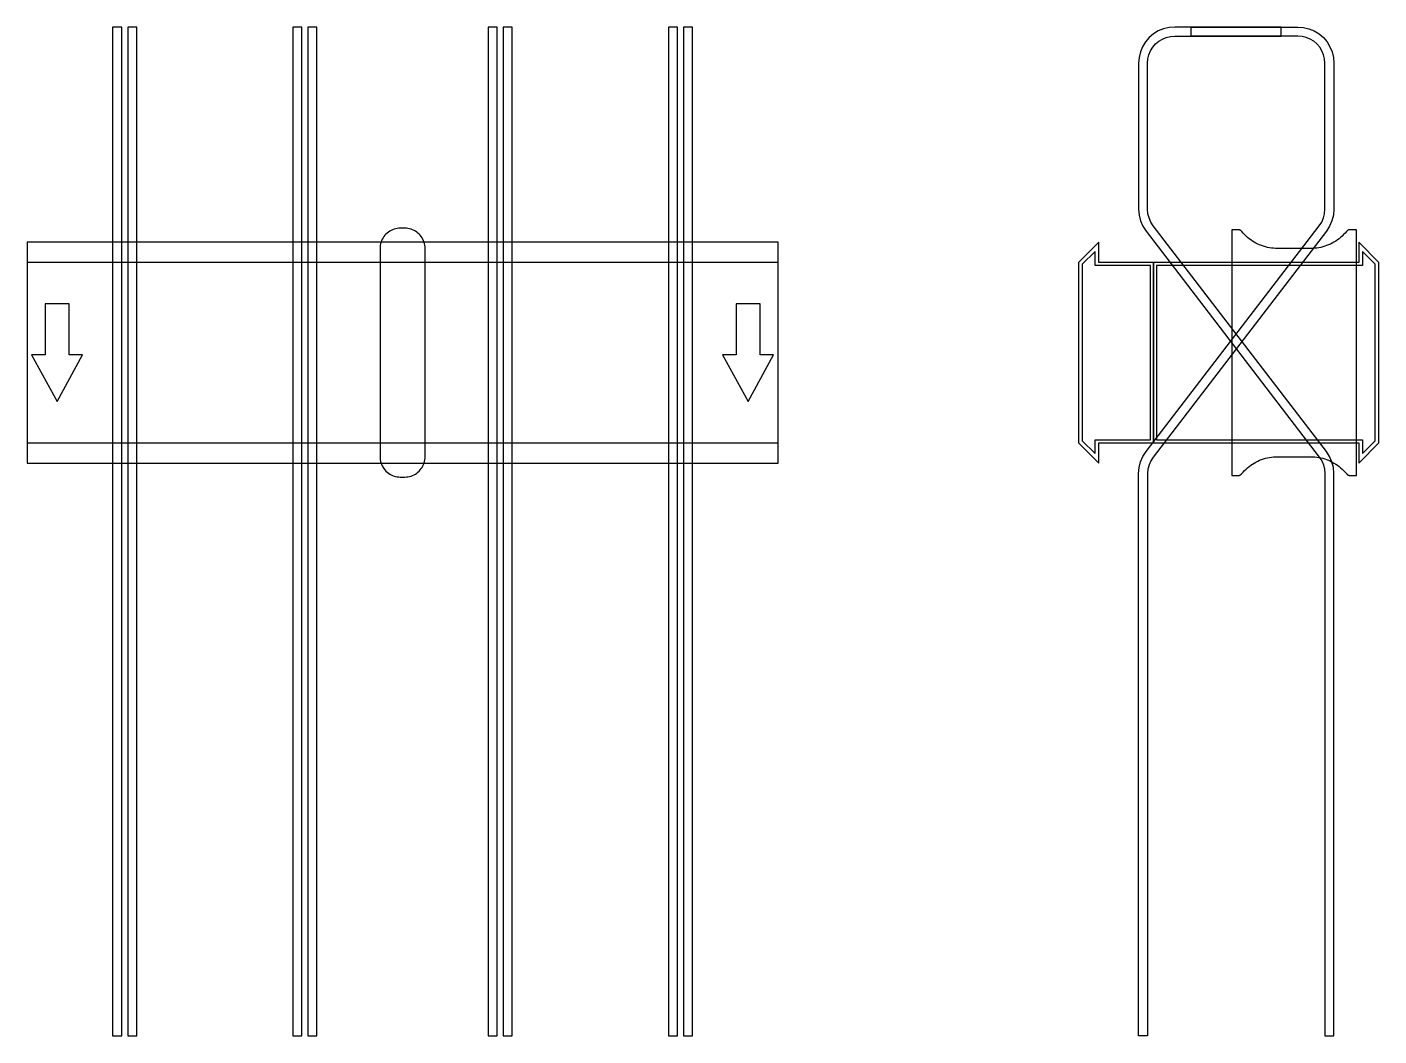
# Model space of a CAD drawing. Extents: x 0 to 900, y -455 to 217.
import ezdxf

# ---------------------------------------------------------------- set-up
doc = ezdxf.new("R2010")
doc.units = 0
doc.layers.add('Halfen', color=7, linetype='CONTINUOUS')

msp = doc.modelspace()

# ---------------------------------------------------------------- linework, layer by layer
at = {"layer": 'Halfen', "color": 7}
for points in [[(63, -454.728), (63, 216.629), (57, 216.629), (57, -454.728)], [(73, -454.728), (73, 216.629), (67, 216.629), (67, -454.728)], [(183, -454.728), (183, 216.629), (177, 216.629), (177, -454.728)], [(193, -454.728), (193, 216.629), (187, 216.629), (187, -454.728)], [(313, -454.728), (313, 216.629), (307, 216.629), (307, -454.728)], [(323, -454.728), (323, 216.629), (317, 216.629), (317, -454.728)], [(433, -454.728), (433, 216.629), (427, 216.629), (427, -454.728)], [(443, -454.728), (443, 216.629), (437, 216.629), (437, -454.728)], [(870, -454.728), (870, -80.478), (869.679, -76.568), (868.726, -72.763), (867.166, -69.164), (865.04, -65.868), (749.72, 84.421), (748.125, 86.894), (746.955, 89.593), (746.24, 92.447), (746, 95.379), (746, 192.629), (746.222, 195.445), (746.881, 198.191), (747.962, 200.801), (749.438, 203.209), (751.272, 205.357), (753.42, 207.191), (755.828, 208.667), (758.438, 209.748), (761.184, 210.407), (764, 210.629), (835, 210.629), (835, 216.629), (764, 216.629), (760.246, 216.333), (756.584, 215.454), (753.104, 214.013), (749.893, 212.045), (747.029, 209.599), (744.584, 206.736), (742.616, 203.525), (741.175, 200.045), (740.295, 196.383), (740, 192.629), (740, 95.379), (740.321, 91.47), (741.274, 87.665), (742.834, 84.066), (744.96, 80.769), (860.28, -69.52), (861.875, -71.993), (863.045, -74.692), (863.76, -77.546), (864, -80.478), (864, -454.728)], [(740, -454.728), (740, -80.478), (740.321, -76.568), (741.274, -72.763), (742.834, -69.164), (744.96, -65.868), (860.28, 84.421), (861.875, 86.894), (863.045, 89.593), (863.76, 92.447), (864, 95.379), (864, 192.629), (863.778, 195.445), (863.119, 198.191), (862.038, 200.801), (860.562, 203.209), (858.728, 205.357), (856.58, 207.191), (854.172, 208.667), (851.562, 209.748), (848.816, 210.407), (846, 210.629), (775, 210.629), (775, 216.629), (846, 216.629), (849.754, 216.333), (853.416, 215.454), (856.896, 214.013), (860.107, 212.045), (862.971, 209.599), (865.416, 206.736), (867.384, 203.525), (868.825, 200.045), (869.705, 196.383), (870, 192.629), (870, 95.379), (869.679, 91.47), (868.726, 87.665), (867.166, 84.066), (865.04, 80.769), (749.72, -69.52), (748.125, -71.993), (746.955, -74.692), (746.24, -77.546), (746, -80.478), (746, -454.728)], [(265, -69.3), (265, -56.8), (265, 69.3), (264.958, 70.359), (264.834, 71.412), (264.627, 72.452), (264.339, 73.472), (263.972, 74.466), (263.529, 75.429), (263.011, 76.354), (262.422, 77.235), (261.765, 78.068), (261.046, 78.846), (260.268, 79.565), (259.435, 80.222), (258.554, 80.811), (257.629, 81.329), (256.666, 81.772), (255.672, 82.139), (254.652, 82.427), (253.612, 82.634), (252.559, 82.758), (251.5, 82.8), (248.5, 82.8), (247.441, 82.758), (246.388, 82.634), (245.348, 82.427), (244.328, 82.139), (243.334, 81.772), (242.371, 81.329), (241.446, 80.811), (240.565, 80.222), (239.732, 79.565), (238.954, 78.846), (238.235, 78.068), (237.578, 77.235), (236.989, 76.354), (236.471, 75.429), (236.028, 74.466), (235.661, 73.472), (235.373, 72.452), (235.166, 71.412), (235.042, 70.359), (235, 69.3), (235, -56.8), (235, -69.3), (235.042, -70.359), (235.166, -71.412), (235.373, -72.452), (235.661, -73.472), (236.028, -74.466), (236.471, -75.429), (236.989, -76.354), (237.578, -77.235), (238.235, -78.068), (238.954, -78.846), (239.732, -79.565), (240.565, -80.222), (241.446, -80.811), (242.371, -81.329), (243.334, -81.772), (244.328, -82.139), (245.348, -82.427), (246.388, -82.634), (247.441, -82.758), (248.5, -82.8), (251.5, -82.8), (252.559, -82.758), (253.612, -82.634), (254.652, -82.427), (255.672, -82.139), (256.666, -81.772), (257.629, -81.329), (258.554, -80.811), (259.435, -80.222), (260.268, -79.565), (261.046, -78.846), (261.765, -78.068), (262.422, -77.235), (263.011, -76.354), (263.529, -75.429), (263.972, -74.466), (264.339, -73.472), (264.627, -72.452), (264.834, -71.412), (264.958, -70.359), (265, -69.3)], [(885, -81.8), (885, 81.8), (881, 81.8), (880.846, 81.797), (880.691, 81.786), (880.538, 81.769), (880.385, 81.746), (880.234, 81.715), (880.084, 81.678), (879.936, 81.634), (879.789, 81.584), (879.646, 81.527), (879.505, 81.464), (879.366, 81.395), (879.231, 81.32), (879.1, 81.239), (878.972, 81.153), (878.848, 81.06), (878.728, 80.963), (878.613, 80.86), (878.502, 80.752), (878.397, 80.639), (878.296, 80.522), (877.41, 79.491), (876.479, 78.5), (875.505, 77.551), (874.491, 76.646), (873.437, 75.787), (872.347, 74.975), (871.222, 74.211), (870.064, 73.499), (868.876, 72.838), (867.66, 72.23), (866.418, 71.676), (865.153, 71.178), (863.867, 70.736), (862.563, 70.351), (861.243, 70.024), (859.911, 69.756), (858.567, 69.547), (857.216, 69.397), (855.859, 69.307), (854.5, 69.277), (832.5, 69.277), (831.141, 69.307), (829.784, 69.397), (828.433, 69.547), (827.089, 69.756), (825.757, 70.024), (824.437, 70.351), (823.133, 70.736), (821.847, 71.178), (820.582, 71.676), (819.34, 72.23), (818.124, 72.838), (816.936, 73.499), (815.778, 74.211), (814.653, 74.975), (813.563, 75.787), (812.509, 76.646), (811.495, 77.551), (810.521, 78.5), (809.59, 79.491), (808.704, 80.522), (808.603, 80.639), (808.498, 80.752), (808.387, 80.86), (808.272, 80.963), (808.152, 81.06), (808.028, 81.153), (807.9, 81.239), (807.769, 81.32), (807.634, 81.395), (807.495, 81.464), (807.354, 81.527), (807.211, 81.584), (807.064, 81.634), (806.916, 81.678), (806.766, 81.715), (806.615, 81.746), (806.462, 81.769), (806.309, 81.786), (806.154, 81.797), (806, 81.8), (802, 81.8), (802, -81.8), (806, -81.8), (806.154, -81.797), (806.309, -81.786), (806.462, -81.769), (806.615, -81.746), (806.766, -81.715), (806.916, -81.678), (807.064, -81.634), (807.211, -81.584), (807.354, -81.527), (807.495, -81.464), (807.634, -81.395), (807.769, -81.32), (807.9, -81.239), (808.028, -81.153), (808.152, -81.06), (808.272, -80.963), (808.387, -80.86), (808.498, -80.752), (808.603, -80.639), (808.704, -80.522), (809.59, -79.491), (810.521, -78.5), (811.495, -77.551), (812.509, -76.646), (813.563, -75.787), (814.653, -74.975), (815.778, -74.211), (816.936, -73.499), (818.124, -72.838), (819.34, -72.23), (820.582, -71.676), (821.847, -71.178), (823.133, -70.736), (824.437, -70.351), (825.757, -70.024), (827.089, -69.756), (828.433, -69.547), (829.784, -69.397), (831.141, -69.307), (832.5, -69.277), (854.5, -69.277), (855.859, -69.307), (857.216, -69.397), (858.567, -69.547), (859.911, -69.756), (861.243, -70.024), (862.563, -70.351), (863.867, -70.736), (865.153, -71.178), (866.418, -71.676), (867.66, -72.23), (868.876, -72.838), (870.064, -73.499), (871.222, -74.211), (872.347, -74.975), (873.437, -75.787), (874.491, -76.646), (875.505, -77.551), (876.479, -78.5), (877.41, -79.491), (878.296, -80.522), (878.397, -80.639), (878.502, -80.752), (878.613, -80.86), (878.728, -80.963), (878.848, -81.06), (878.972, -81.153), (879.1, -81.239), (879.231, -81.32), (879.366, -81.395), (879.505, -81.464), (879.646, -81.527), (879.789, -81.584), (879.936, -81.634), (880.084, -81.678), (880.234, -81.715), (880.385, -81.746), (880.538, -81.769), (880.691, -81.786), (880.846, -81.797), (881, -81.8)], [(0, -73.5), (500, -73.5), (500, 73.5), (0, 73.5)], [(750, -60), (750, 60), (713.5, 60), (713.5, 73.5), (700, 60), (700, -60), (713.5, -73.5), (713.5, -60)], [(900, -60), (900, 60), (886.5, 73.5), (886.5, 60), (750, 60), (750, -60), (886.5, -60), (886.5, -73.5)], [(748, -58), (748, 58), (711, 58), (711, 67.25), (702.5, 58.75), (702.5, -58.75), (711, -67.25), (711, -58)], [(897.5, -58.75), (897.5, 58.75), (889, 67.25), (889, 58), (752, 58), (752, -58), (889, -58), (889, -67.25)], [(0, -60), (500, -60), (500, 60), (0, 60)], [(20, -32.5), (37, -1.5), (28, -1.5), (28, 32.5), (12, 32.5), (12, -1.5), (3, -1.5)], [(480, -32.5), (497, -1.5), (488, -1.5), (488, 32.5), (472, 32.5), (472, -1.5), (463, -1.5)]]:
    msp.add_lwpolyline(points, close=True, dxfattribs=at)

doc.saveas('drawing.dxf')
